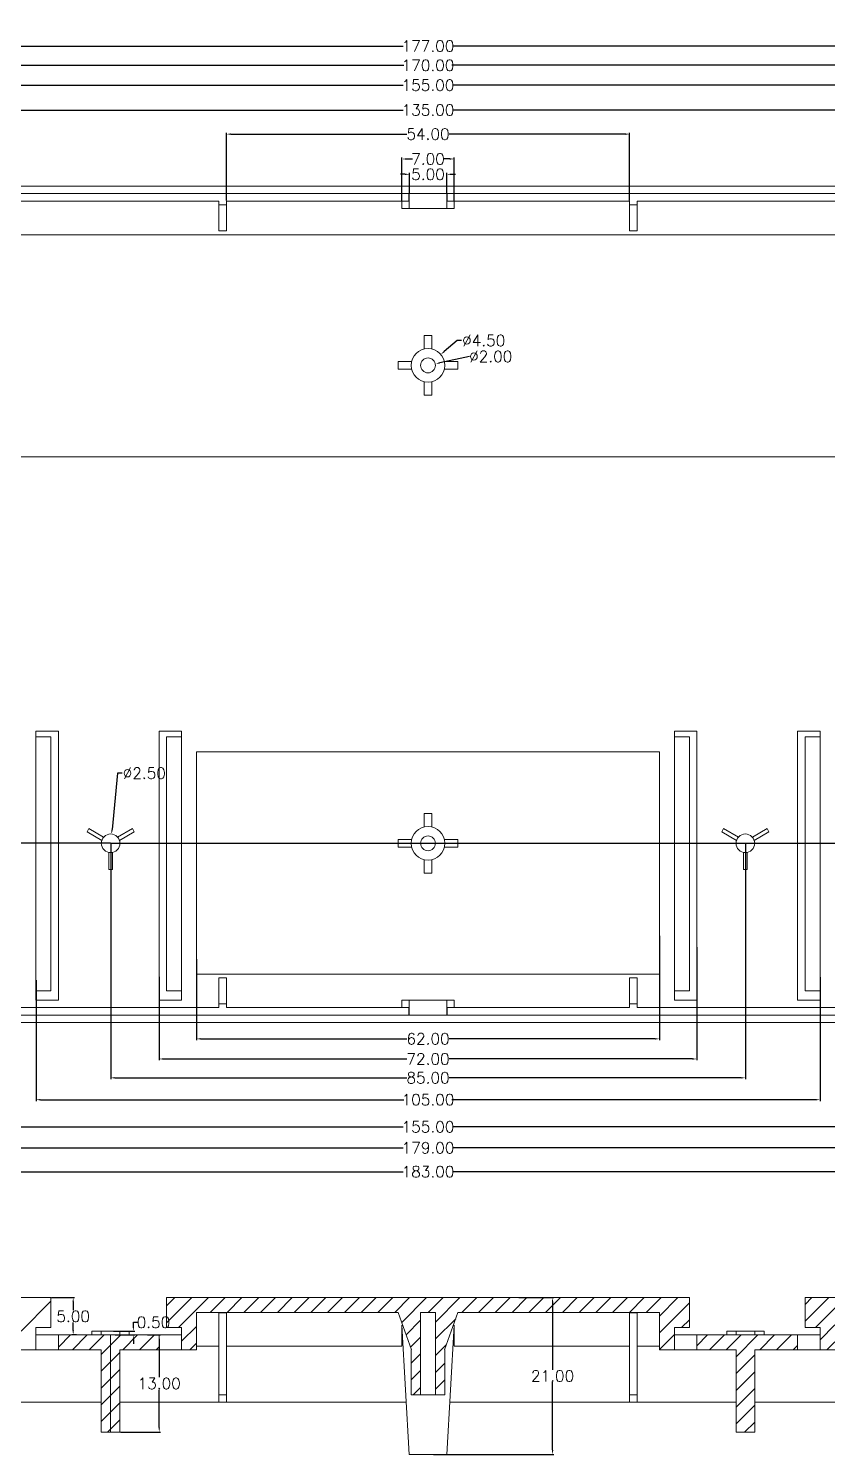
# Model space of a CAD drawing. Header units: inches. Extents: x 1153 to 3231, y 573 to 1137.
# Drawn here: x 2632.5 to 2739.5, y 848.8 to 1039.8 of the extents above; entities that cross this region are included whole.
import ezdxf

# ---------------------------------------------------------------- set-up
doc = ezdxf.new("R2010")
doc.units = ezdxf.units.IN
doc.styles.get("Standard").update_dxf_attribs({"font": 'txt', "bigfont": 'gbcbig.shx'})
doc.dimstyles.new('2', dxfattribs={"dimtxt": 1.5, "dimasz": 0.6, "dimexe": 0.18, "dimexo": 0.0625, "dimgap": 0.09, "dimtad": 0, "dimtih": 1, "dimtoh": 1, "dimzin": 0, "dimdsep": 46, "dimtxsty": 'Standard', "dimcen": 0, "dimadec": 0, "dimazin": 2, "dimtfac": 1, "dimtofl": 0, "dimtmove": 0, "dimatfit": 3, "dimfxl": 1, "dimtolj": 1, "dimtzin": 0, "dimarcsym": 0})
pattern_1 = [(45, (0, -19.8849), (-1.122532, 1.122532), [])]

# ---------------------------------------------------------------- blocks, each defined once
blk = doc.blocks.new('*D44')
at = {"color": 0, "lineweight": -2, "transparency": 16777216}
for p, q in [((2682.9, 1020.27), (2682.3, 1020.27)), ((2683.5, 1017.75), (2683.5, 1020.45)), ((2688.5, 1017.75), (2688.5, 1020.45)), ((2689.1, 1020.27), (2689.7, 1020.27))]:
    blk.add_line(p, q, dxfattribs=at)
at = {"color": 0, "transparency": 16777216}
for points in [[(2682.9, 1020.37), (2682.9, 1020.17), (2683.5, 1020.27)], [(2689.1, 1020.37), (2689.1, 1020.17), (2688.5, 1020.27)]]:
    blk.add_solid(points, dxfattribs=at)
at = {"layer": 'Defpoints', "color": 0, "transparency": 16777216}
for p in [(2688.5, 1020.27), (2683.5, 1017.68), (2688.5, 1017.68)]:
    blk.add_point(p, dxfattribs=at)
at = {"color": 0, "transparency": 16777216, "insert": (2686, 1020.27), "char_height": 1.5, "attachment_point": 5}
blk.add_mtext('\\A1;5.00', dxfattribs=at)
blk = doc.blocks.new('*D45')
at = {"color": 0, "lineweight": -2, "transparency": 16777216}
for p, q in [((2682.5, 1016.75), (2682.5, 1022.5)), ((2683.1, 1022.32), (2683.91, 1022.32)), ((2688.9, 1022.32), (2688.09, 1022.32)), ((2689.5, 1016.75), (2689.5, 1022.5))]:
    blk.add_line(p, q, dxfattribs=at)
at = {"color": 0, "transparency": 16777216}
for points in [[(2683.1, 1022.42), (2683.1, 1022.22), (2682.5, 1022.32)], [(2688.9, 1022.42), (2688.9, 1022.22), (2689.5, 1022.32)]]:
    blk.add_solid(points, dxfattribs=at)
at = {"layer": 'Defpoints', "color": 0, "transparency": 16777216}
for p in [(2689.5, 1022.32), (2682.5, 1016.68), (2689.5, 1016.68)]:
    blk.add_point(p, dxfattribs=at)
at = {"color": 0, "transparency": 16777216, "insert": (2686, 1022.32), "char_height": 1.5, "attachment_point": 5}
blk.add_mtext('\\A1;7.00', dxfattribs=at)
blk = doc.blocks.new('*D46')
at = {"color": 0, "lineweight": -2, "transparency": 16777216}
for p, q in [((2659, 1016.75), (2659, 1025.83)), ((2659.6, 1025.65), (2683.16, 1025.65)), ((2712.4, 1025.65), (2688.84, 1025.65)), ((2713, 1016.75), (2713, 1025.83))]:
    blk.add_line(p, q, dxfattribs=at)
at = {"color": 0, "transparency": 16777216}
for points in [[(2659.6, 1025.75), (2659.6, 1025.55), (2659, 1025.65)], [(2712.4, 1025.75), (2712.4, 1025.55), (2713, 1025.65)]]:
    blk.add_solid(points, dxfattribs=at)
at = {"layer": 'Defpoints', "color": 0, "transparency": 16777216}
for p in [(2713, 1025.65), (2659, 1016.68), (2713, 1016.68)]:
    blk.add_point(p, dxfattribs=at)
at = {"color": 0, "transparency": 16777216, "insert": (2686, 1025.65), "char_height": 1.5, "attachment_point": 5}
blk.add_mtext('\\A1;54.00', dxfattribs=at)
blk = doc.blocks.new('*D47')
at = {"color": 0, "lineweight": -2, "transparency": 16777216}
for p, q in [((2618.5, 980.5), (2618.5, 1029.06)), ((2619.1, 1028.88), (2682.66, 1028.88)), ((2752.9, 1028.88), (2689.34, 1028.88)), ((2753.5, 980.5), (2753.5, 1029.06))]:
    blk.add_line(p, q, dxfattribs=at)
at = {"color": 0, "transparency": 16777216}
for points in [[(2619.1, 1028.98), (2619.1, 1028.78), (2618.5, 1028.88)], [(2752.9, 1028.98), (2752.9, 1028.78), (2753.5, 1028.88)]]:
    blk.add_solid(points, dxfattribs=at)
at = {"layer": 'Defpoints', "color": 0, "transparency": 16777216}
for p in [(2753.5, 1028.88), (2618.5, 980.43), (2753.5, 980.43)]:
    blk.add_point(p, dxfattribs=at)
at = {"color": 0, "transparency": 16777216, "insert": (2686, 1028.88), "char_height": 1.5, "attachment_point": 5}
blk.add_mtext('\\A1;135.00', dxfattribs=at)
blk = doc.blocks.new('*D48')
at = {"color": 0, "lineweight": -2, "transparency": 16777216}
for p, q in [((2608.5, 994.75), (2608.5, 1032.38)), ((2609.1, 1032.2), (2682.66, 1032.2)), ((2762.9, 1032.2), (2689.34, 1032.2)), ((2763.5, 994.75), (2763.5, 1032.38))]:
    blk.add_line(p, q, dxfattribs=at)
at = {"color": 0, "transparency": 16777216}
for points in [[(2609.1, 1032.3), (2609.1, 1032.1), (2608.5, 1032.2)], [(2762.9, 1032.3), (2762.9, 1032.1), (2763.5, 1032.2)]]:
    blk.add_solid(points, dxfattribs=at)
at = {"layer": 'Defpoints', "color": 0, "transparency": 16777216}
for p in [(2763.5, 1032.2), (2608.5, 994.68), (2763.5, 994.68)]:
    blk.add_point(p, dxfattribs=at)
at = {"color": 0, "transparency": 16777216, "insert": (2686, 1032.2), "char_height": 1.5, "attachment_point": 5}
blk.add_mtext('\\A1;155.00', dxfattribs=at)
blk = doc.blocks.new('*D49')
at = {"color": 0, "lineweight": -2, "transparency": 16777216}
for p, q in [((2601, 1015.62), (2601, 1035.05)), ((2771, 1014.5), (2771, 1035.05)), ((2601.6, 1034.87), (2682.78, 1034.87)), ((2770.4, 1034.87), (2689.21, 1034.87))]:
    blk.add_line(p, q, dxfattribs=at)
at = {"color": 0, "transparency": 16777216}
for points in [[(2601.6, 1034.97), (2601.6, 1034.77), (2601, 1034.87)], [(2770.4, 1034.97), (2770.4, 1034.77), (2771, 1034.87)]]:
    blk.add_solid(points, dxfattribs=at)
at = {"layer": 'Defpoints', "color": 0, "transparency": 16777216}
for p in [(2601, 1034.87), (2601, 1015.56), (2771, 1014.43)]:
    blk.add_point(p, dxfattribs=at)
at = {"color": 0, "transparency": 16777216, "insert": (2686, 1034.87), "char_height": 1.5, "attachment_point": 5}
blk.add_mtext('\\A1;170.00', dxfattribs=at)
blk = doc.blocks.new('*D50')
at = {"color": 0, "lineweight": -2, "transparency": 16777216}
for p, q in [((2597.5, 1007.16), (2597.5, 1037.63)), ((2598.1, 1037.45), (2682.66, 1037.45)), ((2773.9, 1037.45), (2689.34, 1037.45)), ((2774.5, 1008.63), (2774.5, 1037.63))]:
    blk.add_line(p, q, dxfattribs=at)
at = {"color": 0, "transparency": 16777216}
for points in [[(2598.1, 1037.55), (2598.1, 1037.35), (2597.5, 1037.45)], [(2773.9, 1037.55), (2773.9, 1037.35), (2774.5, 1037.45)]]:
    blk.add_solid(points, dxfattribs=at)
at = {"layer": 'Defpoints', "color": 0, "transparency": 16777216}
for p in [(2774.5, 1037.45), (2774.5, 1008.57), (2597.5, 1007.1)]:
    blk.add_point(p, dxfattribs=at)
at = {"color": 0, "transparency": 16777216, "insert": (2686, 1037.45), "char_height": 1.5, "attachment_point": 5}
blk.add_mtext('\\A1;177.00', dxfattribs=at)
blk = doc.blocks.new('*D51')
at = {"color": 0, "lineweight": -2, "transparency": 16777216}
for p, q in [((2589.5, 1018.75), (2589.5, 1041.8)), ((2590.1, 1041.62), (2682.66, 1041.62)), ((2781.9, 1041.62), (2689.34, 1041.62)), ((2782.5, 1018.75), (2782.5, 1041.8))]:
    blk.add_line(p, q, dxfattribs=at)
at = {"color": 0, "transparency": 16777216}
for points in [[(2590.1, 1041.72), (2590.1, 1041.52), (2589.5, 1041.62)], [(2781.9, 1041.72), (2781.9, 1041.52), (2782.5, 1041.62)]]:
    blk.add_solid(points, dxfattribs=at)
at = {"layer": 'Defpoints', "color": 0, "transparency": 16777216}
for p in [(2589.5, 1041.62), (2589.5, 1018.68), (2782.5, 1018.68)]:
    blk.add_point(p, dxfattribs=at)
at = {"color": 0, "transparency": 16777216, "insert": (2686, 1041.62), "char_height": 1.5, "attachment_point": 5}
blk.add_mtext('\\A1;193.00', dxfattribs=at)
blk = doc.blocks.new('*D52')
at = {"color": 0, "lineweight": -2, "transparency": 16777216}
for p, q in [((2717, 918.28), (2717, 904.32)), ((2655, 915.18), (2655, 904.32)), ((2655.6, 904.5), (2683.16, 904.5)), ((2716.4, 904.5), (2688.84, 904.5))]:
    blk.add_line(p, q, dxfattribs=at)
at = {"color": 0, "transparency": 16777216}
for points in [[(2655.6, 904.6), (2655.6, 904.4), (2655, 904.5)], [(2716.4, 904.6), (2716.4, 904.4), (2717, 904.5)]]:
    blk.add_solid(points, dxfattribs=at)
at = {"layer": 'Defpoints', "color": 0, "transparency": 16777216}
for p in [(2717, 918.34), (2655, 915.24), (2717, 904.5)]:
    blk.add_point(p, dxfattribs=at)
at = {"color": 0, "transparency": 16777216, "insert": (2686, 904.5), "char_height": 1.5, "attachment_point": 5}
blk.add_mtext('\\A1;62.00', dxfattribs=at)
blk = doc.blocks.new('*D53')
at = {"color": 0, "lineweight": -2, "transparency": 16777216}
for p, q in [((2722, 916.78), (2722, 901.63)), ((2650, 912.82), (2650, 901.63)), ((2650.6, 901.81), (2683.16, 901.81)), ((2721.4, 901.81), (2688.84, 901.81))]:
    blk.add_line(p, q, dxfattribs=at)
at = {"color": 0, "transparency": 16777216}
for points in [[(2650.6, 901.91), (2650.6, 901.71), (2650, 901.81)], [(2721.4, 901.91), (2721.4, 901.71), (2722, 901.81)]]:
    blk.add_solid(points, dxfattribs=at)
at = {"layer": 'Defpoints', "color": 0, "transparency": 16777216}
for p in [(2722, 916.85), (2650, 912.88), (2650, 901.81)]:
    blk.add_point(p, dxfattribs=at)
at = {"color": 0, "transparency": 16777216, "insert": (2686, 901.81), "char_height": 1.5, "attachment_point": 5}
blk.add_mtext('\\A1;72.00', dxfattribs=at)
blk = doc.blocks.new('*D54')
at = {"color": 0, "lineweight": -2, "transparency": 16777216}
for p, q in [((2643.5, 930.62), (2643.5, 899.1)), ((2728.5, 930.62), (2728.5, 899.1)), ((2644.1, 899.28), (2683.16, 899.28)), ((2727.9, 899.28), (2688.84, 899.28))]:
    blk.add_line(p, q, dxfattribs=at)
at = {"color": 0, "transparency": 16777216}
for points in [[(2644.1, 899.38), (2644.1, 899.18), (2643.5, 899.28)], [(2727.9, 899.38), (2727.9, 899.18), (2728.5, 899.28)]]:
    blk.add_solid(points, dxfattribs=at)
at = {"layer": 'Defpoints', "color": 0, "transparency": 16777216}
for p in [(2643.5, 930.68), (2728.5, 930.68), (2643.5, 899.28)]:
    blk.add_point(p, dxfattribs=at)
at = {"color": 0, "transparency": 16777216, "insert": (2686, 899.28), "char_height": 1.5, "attachment_point": 5}
blk.add_mtext('\\A1;85.00', dxfattribs=at)
blk = doc.blocks.new('*D55')
at = {"color": 0, "lineweight": -2, "transparency": 16777216}
for p, q in [((2738.5, 912.74), (2738.5, 896.17)), ((2633.5, 912.35), (2633.5, 896.17)), ((2634.1, 896.35), (2682.78, 896.35)), ((2737.9, 896.35), (2689.21, 896.35))]:
    blk.add_line(p, q, dxfattribs=at)
at = {"color": 0, "transparency": 16777216}
for points in [[(2634.1, 896.45), (2634.1, 896.25), (2633.5, 896.35)], [(2737.9, 896.45), (2737.9, 896.25), (2738.5, 896.35)]]:
    blk.add_solid(points, dxfattribs=at)
at = {"layer": 'Defpoints', "color": 0, "transparency": 16777216}
for p in [(2738.5, 912.8), (2633.5, 912.42), (2633.5, 896.35)]:
    blk.add_point(p, dxfattribs=at)
at = {"color": 0, "transparency": 16777216, "insert": (2686, 896.35), "char_height": 1.5, "attachment_point": 5}
blk.add_mtext('\\A1;105.00', dxfattribs=at)
blk = doc.blocks.new('*D56')
at = {"color": 0, "lineweight": -2, "transparency": 16777216}
for p, q in [((2608.5, 930.62), (2608.5, 892.54)), ((2763.5, 930.62), (2763.5, 892.54)), ((2609.1, 892.72), (2682.66, 892.72)), ((2762.9, 892.72), (2689.34, 892.72))]:
    blk.add_line(p, q, dxfattribs=at)
at = {"color": 0, "transparency": 16777216}
for points in [[(2609.1, 892.82), (2609.1, 892.62), (2608.5, 892.72)], [(2762.9, 892.82), (2762.9, 892.62), (2763.5, 892.72)]]:
    blk.add_solid(points, dxfattribs=at)
at = {"layer": 'Defpoints', "color": 0, "transparency": 16777216}
for p in [(2608.5, 930.68), (2763.5, 930.68), (2763.5, 892.72)]:
    blk.add_point(p, dxfattribs=at)
at = {"color": 0, "transparency": 16777216, "insert": (2686, 892.72), "char_height": 1.5, "attachment_point": 5}
blk.add_mtext('\\A1;155.00', dxfattribs=at)
blk = doc.blocks.new('*D57')
at = {"color": 0, "lineweight": -2, "transparency": 16777216}
for p, q in [((2596.5, 926.87), (2596.5, 889.73)), ((2775.5, 926.87), (2775.5, 889.73)), ((2597.1, 889.91), (2682.66, 889.91)), ((2774.9, 889.91), (2689.34, 889.91))]:
    blk.add_line(p, q, dxfattribs=at)
at = {"color": 0, "transparency": 16777216}
for points in [[(2597.1, 890.01), (2597.1, 889.81), (2596.5, 889.91)], [(2774.9, 890.01), (2774.9, 889.81), (2775.5, 889.91)]]:
    blk.add_solid(points, dxfattribs=at)
at = {"layer": 'Defpoints', "color": 0, "transparency": 16777216}
for p in [(2596.5, 926.93), (2775.5, 926.93), (2596.5, 889.91)]:
    blk.add_point(p, dxfattribs=at)
at = {"color": 0, "transparency": 16777216, "insert": (2686, 889.91), "char_height": 1.5, "attachment_point": 5}
blk.add_mtext('\\A1;179.00', dxfattribs=at)
blk = doc.blocks.new('*D58')
at = {"color": 0, "lineweight": -2, "transparency": 16777216}
for p, q in [((2594.5, 924.12), (2594.5, 886.53)), ((2777.5, 924.12), (2777.5, 886.53)), ((2595.1, 886.71), (2682.66, 886.71)), ((2776.9, 886.71), (2689.34, 886.71))]:
    blk.add_line(p, q, dxfattribs=at)
at = {"color": 0, "transparency": 16777216}
for points in [[(2595.1, 886.81), (2595.1, 886.61), (2594.5, 886.71)], [(2776.9, 886.81), (2776.9, 886.61), (2777.5, 886.71)]]:
    blk.add_solid(points, dxfattribs=at)
at = {"layer": 'Defpoints', "color": 0, "transparency": 16777216}
for p in [(2594.5, 924.18), (2777.5, 924.18), (2777.5, 886.71)]:
    blk.add_point(p, dxfattribs=at)
at = {"color": 0, "transparency": 16777216, "insert": (2686, 886.71), "char_height": 1.5, "attachment_point": 5}
blk.add_mtext('\\A1;183.00', dxfattribs=at)
blk = doc.blocks.new('*D66')
at = {"color": 0, "lineweight": -2, "transparency": 16777216}
for p, q in [((2689.89, 998.01), (2688.17, 996.53)), ((2690.49, 998.01), (2689.89, 998.01))]:
    blk.add_line(p, q, dxfattribs=at)
at = {"color": 0, "transparency": 16777216}
blk.add_solid([(2688.1, 996.61), (2688.23, 996.46), (2687.71, 996.14)], dxfattribs=at)
at = {"layer": 'Defpoints', "color": 0, "transparency": 16777216}
for p in [(2687.71, 996.14), (2684.28, 993.22)]:
    blk.add_point(p, dxfattribs=at)
at = {"color": 0, "transparency": 16777216, "insert": (2693.46, 998.01), "char_height": 1.5, "attachment_point": 5}
blk.add_mtext('\\A1;∅4.50', dxfattribs=at)
blk = doc.blocks.new('*D67')
at = {"color": 0, "lineweight": -2, "transparency": 16777216}
blk.add_line((2691.56, 995.87), (2687.56, 995.02), dxfattribs=at)
at = {"color": 0, "transparency": 16777216}
blk.add_solid([(2687.54, 995.11), (2687.58, 994.92), (2686.98, 994.89)], dxfattribs=at)
at = {"layer": 'Defpoints', "color": 0, "transparency": 16777216}
for p in [(2686.98, 994.89), (2685.02, 994.48)]:
    blk.add_point(p, dxfattribs=at)
at = {"color": 0, "transparency": 16777216, "insert": (2694.4, 995.87), "char_height": 1.5, "attachment_point": 5}
blk.add_mtext('\\A1;∅2.00', dxfattribs=at)
blk = doc.blocks.new('*D70')
at = {"color": 0, "lineweight": -2, "transparency": 16777216}
for p, q in [((2644.43, 940.07), (2643.68, 932.52)), ((2645.03, 940.07), (2644.43, 940.07))]:
    blk.add_line(p, q, dxfattribs=at)
at = {"color": 0, "transparency": 16777216}
blk.add_solid([(2643.58, 932.53), (2643.78, 932.51), (2643.62, 931.93)], dxfattribs=at)
at = {"layer": 'Defpoints', "color": 0, "transparency": 16777216}
for p in [(2643.62, 931.93), (2643.37, 929.44)]:
    blk.add_point(p, dxfattribs=at)
at = {"color": 0, "transparency": 16777216, "insert": (2648, 940.07), "char_height": 1.5, "attachment_point": 5}
blk.add_mtext('\\A1;∅2.50', dxfattribs=at)
blk = doc.blocks.new('*D101')
at = {"color": 0, "lineweight": -2, "transparency": 16777216}
for p, q in [((2648.42, 864.85), (2650.18, 864.85)), ((2650, 864.25), (2650, 859.19)), ((2650, 852.45), (2650, 857.51)), ((2644.81, 851.85), (2650.18, 851.85))]:
    blk.add_line(p, q, dxfattribs=at)
at = {"color": 0, "transparency": 16777216}
for points in [[(2649.9, 864.25), (2650.1, 864.25), (2650, 864.85)], [(2649.9, 852.45), (2650.1, 852.45), (2650, 851.85)]]:
    blk.add_solid(points, dxfattribs=at)
at = {"layer": 'Defpoints', "color": 0, "transparency": 16777216}
for p in [(2648.36, 864.85), (2650, 864.85), (2644.75, 851.85)]:
    blk.add_point(p, dxfattribs=at)
at = {"color": 0, "transparency": 16777216, "insert": (2650, 858.35), "char_height": 1.5, "attachment_point": 5}
blk.add_mtext('\\A1;13.00', dxfattribs=at)
blk = doc.blocks.new('*D102')
at = {"color": 0, "lineweight": -2, "transparency": 16777216}
for p, q in [((2635.56, 869.85), (2638.66, 869.85)), ((2638.48, 869.25), (2638.48, 868.19)), ((2638.48, 865.45), (2638.48, 866.51)), ((2638.93, 864.85), (2638.3, 864.85))]:
    blk.add_line(p, q, dxfattribs=at)
at = {"color": 0, "transparency": 16777216}
for points in [[(2638.38, 869.25), (2638.58, 869.25), (2638.48, 869.85)], [(2638.38, 865.45), (2638.58, 865.45), (2638.48, 864.85)]]:
    blk.add_solid(points, dxfattribs=at)
at = {"layer": 'Defpoints', "color": 0, "transparency": 16777216}
for p in [(2635.5, 869.85), (2638.48, 864.85), (2638.99, 864.85)]:
    blk.add_point(p, dxfattribs=at)
at = {"color": 0, "transparency": 16777216, "insert": (2638.48, 867.35), "char_height": 1.5, "attachment_point": 5}
blk.add_mtext('\\A1;5.00', dxfattribs=at)
blk = doc.blocks.new('*D103')
at = {"color": 0, "lineweight": -2, "transparency": 16777216}
for p, q in [((2643.87, 865.35), (2646.72, 865.35)), ((2646.54, 865.95), (2646.54, 866.55)), ((2646.54, 866.55), (2647.14, 866.55)), ((2644.1, 864.85), (2646.72, 864.85)), ((2646.54, 864.25), (2646.54, 863.65))]:
    blk.add_line(p, q, dxfattribs=at)
at = {"color": 0, "transparency": 16777216}
for points in [[(2646.44, 865.95), (2646.64, 865.95), (2646.54, 865.35)], [(2646.44, 864.25), (2646.64, 864.25), (2646.54, 864.85)]]:
    blk.add_solid(points, dxfattribs=at)
at = {"layer": 'Defpoints', "color": 0, "transparency": 16777216}
for p in [(2643.8, 865.35), (2646.54, 865.35), (2644.03, 864.85)]:
    blk.add_point(p, dxfattribs=at)
at = {"color": 0, "transparency": 16777216, "insert": (2649.23, 866.55), "char_height": 1.5, "attachment_point": 5}
blk.add_mtext('\\A1;0.50', dxfattribs=at)
blk = doc.blocks.new('*D104')
at = {"color": 0, "lineweight": -2, "transparency": 16777216}
for p, q in [((2698.15, 869.85), (2702.86, 869.85)), ((2702.68, 869.25), (2702.68, 860.19)), ((2702.68, 849.45), (2702.68, 858.51)), ((2686.73, 848.85), (2702.86, 848.85))]:
    blk.add_line(p, q, dxfattribs=at)
at = {"color": 0, "transparency": 16777216}
for points in [[(2702.58, 869.25), (2702.78, 869.25), (2702.68, 869.85)], [(2702.58, 849.45), (2702.78, 849.45), (2702.68, 848.85)]]:
    blk.add_solid(points, dxfattribs=at)
at = {"layer": 'Defpoints', "color": 0, "transparency": 16777216}
for p in [(2698.09, 869.85), (2702.68, 869.85), (2686.66, 848.85)]:
    blk.add_point(p, dxfattribs=at)
at = {"color": 0, "transparency": 16777216, "insert": (2702.68, 859.35), "char_height": 1.5, "attachment_point": 5}
blk.add_mtext('\\A1;21.00', dxfattribs=at)

msp = doc.modelspace()

# ---------------------------------------------------------------- hatches: boundary and pattern name
at = {"linetype": 'Continuous', "lineweight": 0}
h = msp.add_hatch(dxfattribs=at)
h.set_pattern_fill('ANSI31', style=0)
h.set_pattern_definition([(45, (1938.195, 374.125), (-2.245064, 2.245064), [])])
h.paths.add_polyline_path([(2628.881, 867.846), (2631.497, 867.846), (2631.497, 862.846), (2633.497, 862.846), (2633.497, 865.846), (2635.497, 865.846), (2635.497, 869.846), (2628.881, 869.846)], flags=0)
h = msp.add_hatch(dxfattribs=at)
h.set_pattern_fill('ANSI31', color=4, scale=0.5, style=0)
h.set_pattern_definition(pattern_1)
h.paths.add_polyline_path([(2652.997, 862.846), (2654.997, 862.846), (2654.997, 867.846), (2681.997, 867.846), (2683.803, 862.846), (2683.747, 862.846), (2683.747, 856.846), (2684.997, 856.846), (2684.997, 867.846), (2686.997, 867.846), (2686.997, 856.846), (2688.247, 856.846), (2688.247, 862.846), (2688.191, 862.846), (2689.997, 867.846), (2716.997, 867.846), (2716.997, 862.846), (2718.997, 862.846), (2718.997, 865.846), (2720.997, 865.846), (2720.997, 869.846), (2650.997, 869.846), (2650.997, 865.846), (2652.997, 865.846)], flags=0)
h = msp.add_hatch(dxfattribs=at)
h.set_pattern_fill('ANSI31', color=4, scale=0.5, style=0)
h.set_pattern_definition(pattern_1)
h.paths.add_polyline_path([(2740.497, 867.846), (2750.733, 867.846), (2750.733, 869.846), (2736.497, 869.846), (2736.497, 865.846), (2738.497, 865.846), (2738.497, 862.846), (2740.497, 862.846)], flags=0)
h = msp.add_hatch(dxfattribs=at)
h.set_pattern_fill('ANSI31', color=4, scale=0.5, style=0)
h.set_pattern_definition(pattern_1)
h.paths.add_polyline_path([(2643.497, 851.846), (2643.497, 864.846), (2636.497, 864.846), (2636.497, 862.846), (2642.247, 862.846), (2642.247, 851.846)], flags=0)
h = msp.add_hatch(dxfattribs=at)
h.set_pattern_fill('ANSI31', color=4, scale=0.5, style=0)
h.set_pattern_definition(pattern_1)
h.paths.add_polyline_path([(2649.997, 862.846), (2649.997, 864.846), (2643.497, 864.846), (2643.497, 851.846), (2644.747, 851.846), (2644.747, 862.846)], flags=0)
h = msp.add_hatch(dxfattribs=at)
h.set_pattern_fill('ANSI31', color=4, scale=0.5, style=0)
h.set_pattern_definition(pattern_1)
h.paths.add_polyline_path([(2735.497, 862.846), (2735.497, 864.846), (2721.997, 864.846), (2721.997, 862.846), (2727.247, 862.846), (2727.247, 851.846), (2729.747, 851.846), (2729.747, 862.846)], flags=0)

# ---------------------------------------------------------------- linework, layer by layer
at = {"color": 7, "linetype": 'Continuous', "lineweight": 15}
for p, q in [((2782.497, 1018.684), (2589.497, 1018.684)), ((2683.41, 1017.684), (2590.497, 1017.684)), ((2600.997, 1016.684), (2657.997, 1016.684)), ((2657.997, 1016.684), (2657.997, 1016.184)), ((2658.997, 1016.184), (2657.997, 1016.184)), ((2657.997, 1016.184), (2657.997, 1012.684)), ((2658.997, 1016.184), (2658.997, 1016.684)), ((2658.997, 1016.684), (2683.093, 1016.684)), ((2658.997, 1016.184), (2658.997, 1012.684)), ((2682.497, 1016.684), (2682.497, 1015.684)), ((2683.41, 1016.684), (2683.093, 1016.684)), ((2683.41, 1017.684), (2683.41, 1016.684)), ((2683.41, 1017.684), (2683.497, 1017.684)), ((2683.497, 1017.684), (2683.497, 1015.684)), ((2683.497, 1017.684), (2688.497, 1017.684)), ((2688.497, 1017.684), (2688.497, 1015.684)), ((2688.497, 1017.684), (2688.583, 1017.684)), ((2688.583, 1017.684), (2688.583, 1016.684)), ((2781.497, 1017.684), (2688.583, 1017.684)), ((2688.901, 1016.684), (2688.583, 1016.684)), ((2688.901, 1016.684), (2712.997, 1016.684)), ((2689.497, 1015.684), (2689.497, 1016.684)), ((2712.997, 1016.184), (2712.997, 1016.684)), ((2712.997, 1016.184), (2713.997, 1016.184)), ((2712.997, 1016.184), (2712.997, 1012.684)), ((2713.997, 1016.684), (2713.997, 1016.184)), ((2713.997, 1016.684), (2770.997, 1016.684)), ((2713.997, 1012.684), (2713.997, 1016.184)), ((2682.497, 1015.684), (2683.497, 1015.684)), ((2683.497, 1015.684), (2688.497, 1015.684)), ((2688.497, 1015.684), (2689.497, 1015.684)), ((2591.497, 1012.184), (2780.497, 1012.184)), ((2658.997, 1012.684), (2657.997, 1012.684)), ((2712.997, 1012.684), (2713.997, 1012.684)), ((2685.497, 996.878), (2685.497, 998.684)), ((2686.497, 998.684), (2685.497, 998.684)), ((2686.497, 996.878), (2686.497, 998.684)), ((2681.997, 995.184), (2681.997, 994.184)), ((2683.803, 995.184), (2681.997, 995.184)), ((2688.191, 995.184), (2689.997, 995.184)), ((2689.997, 994.184), (2689.997, 995.184)), ((2683.803, 994.184), (2681.997, 994.184)), ((2688.191, 994.184), (2689.997, 994.184)), ((2685.497, 992.49), (2685.497, 990.684)), ((2686.497, 992.49), (2686.497, 990.684)), ((2685.497, 990.684), (2686.497, 990.684)), ((2591.497, 982.434), (2780.497, 982.434)), ((2633.497, 945.684), (2636.497, 945.684)), ((2633.497, 909.684), (2633.497, 945.684)), ((2636.497, 945.684), (2636.497, 909.684)), ((2649.997, 945.684), (2652.997, 945.684)), ((2649.997, 909.684), (2649.997, 945.684)), ((2652.997, 945.684), (2652.997, 909.684)), ((2721.997, 945.684), (2718.997, 945.684)), ((2718.997, 945.684), (2718.997, 909.684)), ((2721.997, 909.684), (2721.997, 945.684)), ((2738.497, 945.684), (2735.497, 945.684)), ((2735.497, 945.684), (2735.497, 909.684)), ((2738.497, 909.684), (2738.497, 945.684)), ((2635.497, 944.934), (2633.497, 944.934)), ((2635.497, 910.934), (2635.497, 944.934)), ((2650.997, 944.934), (2650.997, 910.934)), ((2650.997, 944.934), (2652.997, 944.934)), ((2720.997, 944.934), (2718.997, 944.934)), ((2720.997, 944.934), (2720.997, 910.934)), ((2736.497, 910.934), (2736.497, 944.934)), ((2736.497, 944.934), (2738.497, 944.934)), ((2654.997, 908.684), (2654.997, 942.934)), ((2716.997, 942.934), (2654.997, 942.934)), ((2716.997, 908.684), (2716.997, 942.934)), ((2685.497, 934.684), (2686.497, 934.684)), ((2685.497, 932.878), (2685.497, 934.684)), ((2686.497, 932.878), (2686.497, 934.684)), ((2640.591, 932.65), (2640.341, 932.217)), ((2640.341, 932.217), (2642.311, 931.08)), ((2642.561, 931.513), (2640.591, 932.65)), ((2646.403, 932.65), (2644.433, 931.513)), ((2644.683, 931.08), (2646.653, 932.217)), ((2646.653, 932.217), (2646.403, 932.65)), ((2725.341, 932.217), (2725.591, 932.65)), ((2727.311, 931.08), (2725.341, 932.217)), ((2725.591, 932.65), (2727.561, 931.513)), ((2729.433, 931.513), (2731.403, 932.65)), ((2731.653, 932.217), (2729.683, 931.08)), ((2731.403, 932.65), (2731.653, 932.217)), ((2681.997, 930.184), (2681.997, 931.184)), ((2683.803, 931.184), (2681.997, 931.184)), ((2683.803, 930.184), (2681.997, 930.184)), ((2688.191, 931.184), (2689.997, 931.184)), ((2688.191, 930.184), (2689.997, 930.184)), ((2689.997, 931.184), (2689.997, 930.184)), ((2643.247, 929.459), (2643.247, 927.184)), ((2643.747, 927.184), (2643.747, 929.459)), ((2685.497, 928.49), (2685.497, 926.684)), ((2686.497, 928.49), (2686.497, 926.684)), ((2728.247, 927.184), (2728.247, 929.459)), ((2728.747, 929.459), (2728.747, 927.184)), ((2643.247, 927.184), (2643.747, 927.184)), ((2686.497, 926.684), (2685.497, 926.684)), ((2728.747, 927.184), (2728.247, 927.184)), ((2716.997, 913.184), (2654.997, 913.184)), ((2635.497, 910.934), (2633.497, 910.934)), ((2650.997, 910.934), (2652.997, 910.934)), ((2658.997, 912.684), (2657.997, 912.684)), ((2657.997, 912.684), (2657.997, 909.184)), ((2658.997, 909.184), (2658.997, 912.684)), ((2712.997, 912.684), (2713.997, 912.684)), ((2712.997, 909.184), (2712.997, 912.684)), ((2713.997, 909.184), (2713.997, 912.684)), ((2720.997, 910.934), (2718.997, 910.934)), ((2736.497, 910.934), (2738.497, 910.934)), ((2636.497, 909.684), (2633.497, 909.684)), ((2652.997, 909.684), (2649.997, 909.684)), ((2657.997, 908.684), (2657.997, 909.184)), ((2658.997, 909.184), (2657.997, 909.184)), ((2658.997, 909.184), (2658.997, 908.684)), ((2683.497, 909.684), (2682.497, 909.684)), ((2682.497, 908.684), (2682.497, 909.684)), ((2683.497, 907.684), (2683.497, 909.684)), ((2688.497, 909.684), (2683.497, 909.684)), ((2688.497, 907.684), (2688.497, 909.684)), ((2689.497, 909.684), (2688.497, 909.684)), ((2689.497, 909.684), (2689.497, 908.684)), ((2712.997, 909.184), (2713.997, 909.184)), ((2712.997, 909.184), (2712.997, 908.684)), ((2713.997, 908.684), (2713.997, 909.184)), ((2718.997, 909.684), (2721.997, 909.684)), ((2735.497, 909.684), (2738.497, 909.684)), ((2590.497, 907.684), (2683.41, 907.684)), ((2657.997, 908.684), (2600.997, 908.684)), ((2683.093, 908.684), (2658.997, 908.684)), ((2683.41, 908.684), (2683.093, 908.684)), ((2683.41, 907.684), (2683.41, 908.684)), ((2683.497, 907.684), (2683.41, 907.684)), ((2688.497, 907.684), (2683.497, 907.684)), ((2688.583, 907.684), (2688.497, 907.684)), ((2688.901, 908.684), (2688.583, 908.684)), ((2688.583, 907.684), (2688.583, 908.684)), ((2688.583, 907.684), (2781.497, 907.684)), ((2712.997, 908.684), (2688.901, 908.684)), ((2770.997, 908.684), (2713.997, 908.684)), ((2589.497, 906.684), (2782.497, 906.684)), ((2635.497, 869.846), (2628.881, 869.846)), ((2635.497, 869.846), (2635.497, 865.846)), ((2720.997, 869.846), (2650.997, 869.846)), ((2650.997, 869.846), (2650.997, 865.846)), ((2720.997, 865.846), (2720.997, 869.846)), ((2736.497, 865.846), (2736.497, 869.846)), ((2750.733, 869.846), (2736.497, 869.846)), ((2681.997, 867.846), (2654.997, 867.846)), ((2654.997, 862.846), (2654.997, 867.846)), ((2658.997, 867.819), (2657.997, 867.819)), ((2657.997, 867.819), (2657.997, 856.846)), ((2658.997, 867.819), (2658.997, 856.846)), ((2683.803, 862.846), (2681.997, 867.846)), ((2686.997, 867.846), (2684.997, 867.846)), ((2684.997, 856.846), (2684.997, 867.846)), ((2686.997, 867.846), (2686.997, 856.846)), ((2689.997, 867.846), (2688.191, 862.846)), ((2716.997, 867.846), (2689.997, 867.846)), ((2712.997, 867.819), (2713.997, 867.819)), ((2712.997, 867.819), (2712.997, 856.846)), ((2713.997, 867.819), (2713.997, 856.846)), ((2716.997, 862.846), (2716.997, 867.846)), ((2635.497, 865.846), (2633.497, 865.846)), ((2633.497, 865.846), (2633.497, 862.846)), ((2640.997, 865.346), (2640.997, 864.846)), ((2642.247, 865.346), (2640.997, 865.346)), ((2642.247, 865.346), (2642.247, 864.846)), ((2644.747, 865.346), (2642.247, 865.346)), ((2644.747, 865.346), (2644.747, 864.846)), ((2645.997, 865.346), (2644.747, 865.346)), ((2645.997, 865.346), (2645.997, 864.846)), ((2652.997, 865.846), (2650.997, 865.846)), ((2652.997, 862.846), (2652.997, 865.846)), ((2682.601, 866.175), (2682.497, 866.175)), ((2682.497, 863.346), (2682.497, 866.175)), ((2683.497, 848.846), (2682.497, 866.175)), ((2689.497, 866.175), (2688.497, 848.846)), ((2689.497, 866.175), (2689.393, 866.175)), ((2689.497, 866.175), (2689.497, 863.346)), ((2718.997, 865.846), (2720.997, 865.846)), ((2718.997, 862.846), (2718.997, 865.846)), ((2725.997, 865.346), (2725.997, 864.846)), ((2725.997, 865.346), (2727.247, 865.346)), ((2727.247, 865.346), (2727.247, 864.846)), ((2727.247, 865.346), (2729.747, 865.346)), ((2729.747, 865.346), (2729.747, 864.846)), ((2729.747, 865.346), (2730.997, 865.346)), ((2730.997, 865.346), (2730.997, 864.846)), ((2736.497, 865.846), (2738.497, 865.846)), ((2738.497, 865.846), (2738.497, 862.846)), ((2633.497, 864.846), (2636.497, 864.846)), ((2636.497, 862.846), (2636.497, 864.846)), ((2643.497, 864.846), (2636.497, 864.846)), ((2643.497, 851.846), (2643.497, 864.846)), ((2649.997, 864.846), (2643.497, 864.846)), ((2649.997, 864.846), (2649.997, 862.846)), ((2649.997, 864.846), (2652.997, 864.846)), ((2654.997, 863.346), (2657.997, 863.346)), ((2658.997, 863.346), (2682.497, 863.346)), ((2689.497, 863.346), (2712.997, 863.346)), ((2713.997, 863.346), (2716.997, 863.346)), ((2721.997, 864.846), (2718.997, 864.846)), ((2721.997, 864.846), (2721.997, 862.846)), ((2735.497, 864.846), (2721.997, 864.846)), ((2735.497, 862.846), (2735.497, 864.846)), ((2738.497, 864.846), (2735.497, 864.846)), ((2633.497, 862.846), (2631.497, 862.846)), ((2636.497, 862.846), (2633.497, 862.846)), ((2642.247, 862.846), (2636.497, 862.846)), ((2642.247, 862.846), (2642.247, 851.846)), ((2649.997, 862.846), (2644.747, 862.846)), ((2644.747, 851.846), (2644.747, 862.846)), ((2652.997, 862.846), (2649.997, 862.846)), ((2654.997, 862.846), (2652.997, 862.846)), ((2683.747, 856.846), (2683.747, 862.846)), ((2683.747, 862.846), (2683.803, 862.846)), ((2688.191, 862.846), (2688.247, 862.846)), ((2688.247, 862.846), (2688.247, 856.846)), ((2718.997, 862.846), (2716.997, 862.846)), ((2718.997, 862.846), (2721.997, 862.846)), ((2727.247, 862.846), (2721.997, 862.846)), ((2727.247, 851.846), (2727.247, 862.846)), ((2735.497, 862.846), (2729.747, 862.846)), ((2729.747, 862.846), (2729.747, 851.846)), ((2735.497, 862.846), (2738.497, 862.846)), ((2740.497, 862.846), (2738.497, 862.846)), ((2642.247, 855.846), (2600.997, 855.846)), ((2657.997, 855.846), (2644.747, 855.846)), ((2658.997, 856.846), (2657.997, 856.846)), ((2657.997, 856.846), (2657.997, 855.846)), ((2658.997, 855.846), (2657.997, 855.846)), ((2658.997, 855.846), (2658.997, 856.846)), ((2683.093, 855.846), (2658.997, 855.846)), ((2684.997, 856.846), (2683.747, 856.846)), ((2686.997, 856.846), (2684.997, 856.846)), ((2688.247, 856.846), (2686.997, 856.846)), ((2712.997, 855.846), (2688.901, 855.846)), ((2712.997, 856.846), (2713.997, 856.846)), ((2712.997, 855.846), (2712.997, 856.846)), ((2712.997, 855.846), (2713.997, 855.846)), ((2713.997, 855.846), (2713.997, 856.846)), ((2727.247, 855.846), (2713.997, 855.846)), ((2770.997, 855.846), (2729.747, 855.846)), ((2643.497, 851.846), (2642.247, 851.846)), ((2644.747, 851.846), (2643.497, 851.846)), ((2729.747, 851.846), (2727.247, 851.846)), ((2688.497, 848.846), (2683.497, 848.846))]:
    msp.add_line(p, q, dxfattribs=at)
at = {"color": 1}
for q in [(2628.881, 930.684), (2750.733, 930.684)]:
    msp.add_line((2643.497, 930.684), q, dxfattribs=at)
at = {"color": 7, "linetype": 'Continuous', "lineweight": 15}
for centre, radius in [((2685.997, 994.684), 2.25), ((2685.997, 994.684), 1), ((2643.497, 930.684), 1.25), ((2685.997, 930.684), 2.25), ((2728.497, 930.684), 1.25), ((2685.997, 930.684), 1)]:
    msp.add_circle(centre, radius, dxfattribs=at)

# ---------------------------------------------------------------- dimensions: what is measured, and where the dimension line sits
for base, p1, p2, picture, middle in [((2589.497, 1041.616), (2782.497, 1018.684), (2589.497, 1018.684), '*D51', (2685.997, 1041.616)), ((2774.497, 1037.445), (2597.497, 1007.099), (2774.497, 1008.572), '*D50', (2685.997, 1037.445)), ((2600.997, 1034.871), (2770.997, 1014.434), (2600.997, 1015.557), '*D49', (2685.997, 1034.871)), ((2763.497, 1032.201), (2608.497, 994.684), (2763.497, 994.684), '*D48', (2685.997, 1032.201)), ((2753.497, 1028.876), (2618.497, 980.434), (2753.497, 980.434), '*D47', (2685.997, 1028.876)), ((2712.997, 1025.647), (2658.997, 1016.684), (2712.997, 1016.684), '*D46', (2685.997, 1025.647)), ((2689.497, 1022.316), (2682.497, 1016.684), (2689.497, 1016.684), '*D45', (2685.997, 1022.316)), ((2688.497, 1020.274), (2683.497, 1017.684), (2688.497, 1017.684), '*D44', (2685.997, 1020.274)), ((2763.497, 892.724), (2608.497, 930.684), (2763.497, 930.684), '*D56', (2685.997, 892.724)), ((2643.497, 899.277), (2728.497, 930.684), (2643.497, 930.684), '*D54', (2685.997, 899.277)), ((2596.497, 889.912), (2775.497, 926.934), (2596.497, 926.934), '*D57', (2685.997, 889.912)), ((2777.497, 886.714), (2594.497, 924.184), (2777.497, 924.184), '*D58', (2685.997, 886.714)), ((2649.997, 901.81), (2721.997, 916.846), (2649.997, 912.881), '*D53', (2685.997, 901.81)), ((2716.997, 904.502), (2654.997, 915.241), (2716.997, 918.339), '*D52', (2685.997, 904.502)), ((2633.497, 896.348), (2738.497, 912.801), (2633.497, 912.415), '*D55', (2685.997, 896.348))]:
    dim = msp.add_linear_dim(base=base, p1=p1, p2=p2, dimstyle='2')
    dim.commit()
    dim.dimension.update_dxf_attribs({"geometry": picture, "text_midpoint": middle})
for p1, p2, picture, middle in [((2684.285, 993.224), (2687.709, 996.144), '*D66', (2693.459, 998.008)), ((2685.019, 994.476), (2686.975, 994.891), '*D67', (2691.564, 995.865)), ((2643.373, 929.44), (2643.621, 931.928), '*D70', (2647.999, 940.07))]:
    dim = msp.add_diameter_dim_2p(p1=p1, p2=p2, dimstyle='2')
    dim.commit()
    dim.dimension.update_dxf_attribs({"geometry": picture, "text_midpoint": middle, "dimtype": 163})
for base, p1, p2, picture, middle in [((2638.485, 864.846), (2635.497, 869.846), (2638.991, 864.846), '*D102', (2638.485, 867.346)), ((2702.68, 869.846), (2686.664, 848.846), (2698.092, 869.846), '*D104', (2702.68, 859.346)), ((2646.541, 865.346), (2644.033, 864.846), (2643.803, 865.346), '*D103', (2649.231, 866.546)), ((2650.004, 864.846), (2644.747, 851.846), (2648.36, 864.846), '*D101', (2650.004, 858.346))]:
    dim = msp.add_linear_dim(base=base, p1=p1, p2=p2, angle=90, dimstyle='2')
    dim.commit()
    dim.dimension.update_dxf_attribs({"geometry": picture, "text_midpoint": middle})

doc.saveas('drawing.dxf')
